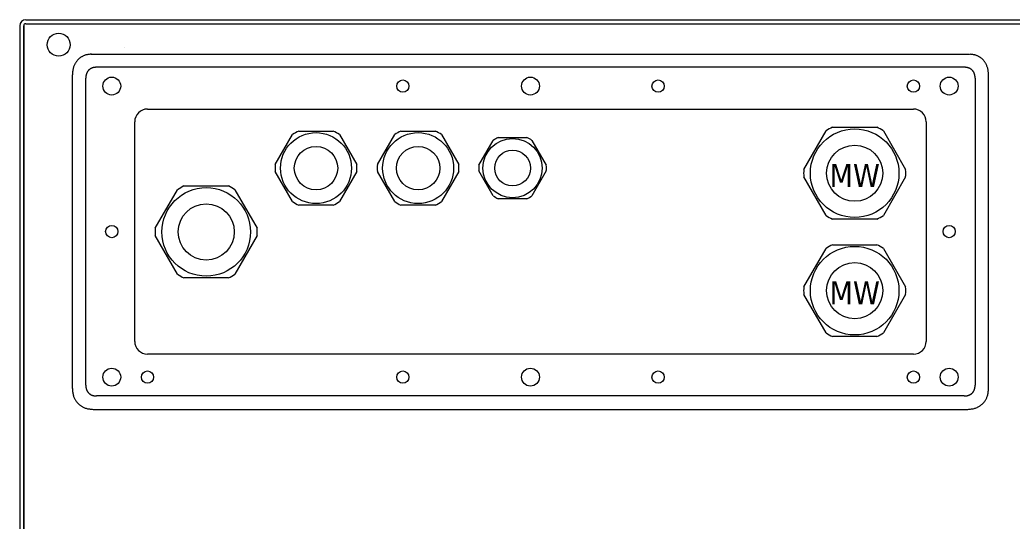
# Model space of a CAD drawing. Header units: millimetres. Extents: x 0 to 4000, y 0 to 2720.
# Drawn here: x 1600 to 1988.7, y 2261.7 to 2458.1 of the extents above; entities that cross this region are included whole.
import ezdxf
from ezdxf.enums import TextEntityAlignment as Align

# ---------------------------------------------------------------- set-up
doc = ezdxf.new("R2010")
doc.units = ezdxf.units.MM
for name, color, linetype, lineweight in [('EPLAN108', 5, 'Continuous', 5), ('KASTEN', 1, 'Continuous', 0), ('KASTMACRO-DETAIL', 1, 'Continuous', 0)]:
    doc.layers.add(name, color=color, linetype=linetype, lineweight=lineweight)
doc.styles.add('Tahoma', font='')
doc.styles.get('Tahoma').set_extended_font_data('Tahoma')

msp = doc.modelspace()

# ---------------------------------------------------------------- linework, layer by layer
at = {"layer": 'KASTEN', "color": 1, "linetype": 'Continuous'}
for p, q in [((1602.3, 2458.08), (2397.7, 2458.08)), ((1602.3, 2456.58), (2397.7, 2456.58)), ((1600, 2455.78), (1600, 2185.88)), ((1601.5, 2455.78), (1601.5, 2185.88)), ((1601.51, 2189.16), (1601.51, 2455.78)), ((1641.05, 2447.08), (1641.05, 2447.08)), ((1627.78, 2444.58), (1971.93, 2444.62)), ((1969.93, 2439.5), (1630.07, 2439.5)), ((1620.54, 2436.3), (1620.54, 2313.95)), ((1625.83, 2315), (1625.83, 2435.25)), ((1974.17, 2435.25), (1974.17, 2315)), ((1979.46, 2313.95), (1979.46, 2436.3)), ((1650, 2423.13), (1950, 2423.13)), ((1645, 2332.13), (1645, 2418.13)), ((1955, 2418.13), (1955, 2332.13)), ((1950, 2327.13), (1650, 2327.13)), ((1969.93, 2310.75), (1630.07, 2310.75)), ((1629.03, 2305.47), (1970.97, 2305.47))]:
    msp.add_line(p, q, dxfattribs=at)
for points in [[(1628.06, 2444.62), (1627.77, 2444.6), (1627.49, 2444.57), (1627.21, 2444.54), (1626.93, 2444.51), (1626.65, 2444.47), (1626.39, 2444.43), (1626.12, 2444.38), (1625.87, 2444.31), (1625.62, 2444.24), (1625.38, 2444.16), (1625.15, 2444.07), (1624.93, 2443.97), (1624.71, 2443.86), (1624.5, 2443.76), (1624.3, 2443.64), (1624.11, 2443.53), (1623.93, 2443.41), (1623.75, 2443.29), (1623.58, 2443.17), (1623.42, 2443.04), (1623.26, 2442.91), (1623.11, 2442.78), (1622.96, 2442.65), (1622.82, 2442.51), (1622.68, 2442.37), (1622.54, 2442.22), (1622.41, 2442.06), (1622.28, 2441.9), (1622.15, 2441.73), (1622.02, 2441.55), (1621.9, 2441.36), (1621.77, 2441.16), (1621.65, 2440.95), (1621.53, 2440.72), (1621.4, 2440.48), (1621.29, 2440.23), (1621.18, 2439.97), (1621.08, 2439.69), (1620.98, 2439.4), (1620.9, 2439.09), (1620.83, 2438.78), (1620.77, 2438.44), (1620.72, 2438.1), (1620.67, 2437.75), (1620.63, 2437.39), (1620.6, 2437.03), (1620.57, 2436.67), (1620.54, 2436.3)], [(1979.46, 2436.3), (1979.43, 2436.67), (1979.4, 2437.03), (1979.36, 2437.39), (1979.33, 2437.75), (1979.28, 2438.1), (1979.23, 2438.44), (1979.17, 2438.78), (1979.1, 2439.09), (1979.01, 2439.4), (1978.92, 2439.69), (1978.82, 2439.97), (1978.71, 2440.23), (1978.59, 2440.48), (1978.47, 2440.72), (1978.35, 2440.95), (1978.22, 2441.16), (1978.1, 2441.36), (1977.97, 2441.55), (1977.85, 2441.73), (1977.72, 2441.9), (1977.59, 2442.06), (1977.46, 2442.22), (1977.32, 2442.37), (1977.18, 2442.51), (1977.04, 2442.65), (1976.89, 2442.78), (1976.74, 2442.91), (1976.58, 2443.04), (1976.42, 2443.16), (1976.25, 2443.28), (1976.08, 2443.4), (1975.9, 2443.52), (1975.71, 2443.63), (1975.52, 2443.74), (1975.32, 2443.85), (1975.12, 2443.95), (1974.91, 2444.04), (1974.69, 2444.13), (1974.46, 2444.21), (1974.23, 2444.28), (1974, 2444.34), (1973.75, 2444.39), (1973.5, 2444.43), (1973.25, 2444.47), (1972.99, 2444.5), (1972.74, 2444.53), (1972.47, 2444.55), (1972.21, 2444.58)], [(1630.07, 2439.5), (1630.01, 2439.5), (1629.95, 2439.5), (1629.89, 2439.49), (1629.83, 2439.49), (1629.77, 2439.49), (1629.71, 2439.49), (1629.66, 2439.48), (1629.6, 2439.48), (1629.54, 2439.47), (1629.48, 2439.47), (1629.43, 2439.46), (1629.37, 2439.46), (1629.31, 2439.45), (1629.26, 2439.44), (1629.2, 2439.43), (1629.15, 2439.42), (1629.09, 2439.42), (1629.04, 2439.41), (1628.98, 2439.39), (1628.93, 2439.38), (1628.88, 2439.37), (1628.82, 2439.36), (1628.77, 2439.35), (1628.72, 2439.33), (1628.67, 2439.32), (1628.61, 2439.31), (1628.56, 2439.29), (1628.51, 2439.28), (1628.46, 2439.26), (1628.41, 2439.24), (1628.36, 2439.23), (1628.31, 2439.21), (1628.26, 2439.19), (1628.21, 2439.17), (1628.17, 2439.15), (1628.12, 2439.13), (1628.07, 2439.11), (1628.03, 2439.09), (1627.98, 2439.07), (1627.93, 2439.05), (1627.89, 2439.02), (1627.84, 2439), (1627.8, 2438.98), (1627.75, 2438.95), (1627.71, 2438.93), (1627.67, 2438.9), (1627.62, 2438.88), (1627.58, 2438.85), (1627.54, 2438.82), (1627.5, 2438.8), (1627.46, 2438.77), (1627.42, 2438.74), (1627.37, 2438.71), (1627.34, 2438.68), (1627.3, 2438.65), (1627.26, 2438.62), (1627.22, 2438.59), (1627.18, 2438.56), (1627.14, 2438.53), (1627.11, 2438.5), (1627.07, 2438.46), (1627.03, 2438.43), (1627, 2438.39), (1626.96, 2438.36), (1626.93, 2438.33), (1626.9, 2438.29), (1626.86, 2438.25), (1626.83, 2438.22), (1626.8, 2438.18), (1626.76, 2438.14), (1626.73, 2438.11), (1626.7, 2438.07), (1626.67, 2438.03), (1626.64, 2437.99), (1626.61, 2437.95), (1626.58, 2437.91), (1626.56, 2437.87), (1626.53, 2437.83), (1626.5, 2437.79), (1626.47, 2437.74), (1626.45, 2437.7), (1626.42, 2437.66), (1626.4, 2437.61), (1626.37, 2437.57), (1626.35, 2437.53), (1626.32, 2437.48), (1626.3, 2437.44), (1626.28, 2437.39), (1626.26, 2437.35), (1626.23, 2437.3), (1626.21, 2437.25), (1626.19, 2437.2), (1626.17, 2437.16), (1626.15, 2437.11), (1626.13, 2437.06), (1626.12, 2437.01), (1626.1, 2436.96), (1626.08, 2436.91), (1626.06, 2436.86), (1626.05, 2436.81), (1626.03, 2436.76), (1626.02, 2436.71), (1626, 2436.66), (1625.99, 2436.61), (1625.98, 2436.55), (1625.96, 2436.5), (1625.95, 2436.45), (1625.94, 2436.39), (1625.93, 2436.34), (1625.92, 2436.29), (1625.91, 2436.23), (1625.9, 2436.18), (1625.89, 2436.12), (1625.88, 2436.07), (1625.87, 2436.01), (1625.87, 2435.95), (1625.86, 2435.9), (1625.86, 2435.84), (1625.85, 2435.78), (1625.85, 2435.73), (1625.84, 2435.67), (1625.84, 2435.61), (1625.83, 2435.55), (1625.83, 2435.49), (1625.83, 2435.43), (1625.83, 2435.31), (1625.83, 2435.25)], [(1974.17, 2435.25), (1974.17, 2435.31), (1974.17, 2435.37), (1974.17, 2435.43), (1974.17, 2435.49), (1974.16, 2435.55), (1974.16, 2435.61), (1974.16, 2435.67), (1974.15, 2435.73), (1974.15, 2435.78), (1974.14, 2435.84), (1974.14, 2435.9), (1974.13, 2435.95), (1974.12, 2436.01), (1974.11, 2436.07), (1974.11, 2436.12), (1974.1, 2436.18), (1974.09, 2436.23), (1974.08, 2436.29), (1974.07, 2436.34), (1974.06, 2436.39), (1974.05, 2436.45), (1974.03, 2436.5), (1974.02, 2436.55), (1974.01, 2436.61), (1973.99, 2436.66), (1973.98, 2436.71), (1973.96, 2436.76), (1973.95, 2436.81), (1973.93, 2436.86), (1973.92, 2436.91), (1973.9, 2436.96), (1973.88, 2437.01), (1973.86, 2437.06), (1973.84, 2437.11), (1973.82, 2437.16), (1973.8, 2437.2), (1973.78, 2437.25), (1973.76, 2437.3), (1973.74, 2437.35), (1973.72, 2437.39), (1973.7, 2437.44), (1973.67, 2437.48), (1973.65, 2437.53), (1973.63, 2437.57), (1973.6, 2437.61), (1973.58, 2437.66), (1973.55, 2437.7), (1973.52, 2437.74), (1973.5, 2437.79), (1973.47, 2437.83), (1973.44, 2437.87), (1973.41, 2437.91), (1973.38, 2437.95), (1973.36, 2437.99), (1973.33, 2438.03), (1973.3, 2438.07), (1973.26, 2438.11), (1973.23, 2438.14), (1973.2, 2438.18), (1973.17, 2438.22), (1973.14, 2438.25), (1973.1, 2438.29), (1973.07, 2438.33), (1973.03, 2438.36), (1973, 2438.39), (1972.96, 2438.43), (1972.93, 2438.46), (1972.89, 2438.5), (1972.85, 2438.53), (1972.82, 2438.56), (1972.78, 2438.59), (1972.74, 2438.62), (1972.7, 2438.65), (1972.66, 2438.68), (1972.62, 2438.71), (1972.58, 2438.74), (1972.54, 2438.77), (1972.5, 2438.8), (1972.46, 2438.82), (1972.42, 2438.85), (1972.37, 2438.88), (1972.33, 2438.9), (1972.29, 2438.93), (1972.24, 2438.95), (1972.2, 2438.98), (1972.16, 2439), (1972.11, 2439.02), (1972.06, 2439.05), (1972.02, 2439.07), (1971.97, 2439.09), (1971.93, 2439.11), (1971.88, 2439.13), (1971.83, 2439.15), (1971.78, 2439.17), (1971.73, 2439.19), (1971.68, 2439.21), (1971.64, 2439.23), (1971.59, 2439.24), (1971.54, 2439.26), (1971.49, 2439.28), (1971.43, 2439.29), (1971.38, 2439.31), (1971.33, 2439.32), (1971.28, 2439.33), (1971.23, 2439.35), (1971.17, 2439.36), (1971.12, 2439.37), (1971.07, 2439.38), (1971.01, 2439.39), (1970.96, 2439.41), (1970.91, 2439.42), (1970.85, 2439.42), (1970.8, 2439.43), (1970.74, 2439.44), (1970.68, 2439.45), (1970.63, 2439.46), (1970.57, 2439.46), (1970.51, 2439.47), (1970.46, 2439.47), (1970.4, 2439.48), (1970.34, 2439.48), (1970.28, 2439.49), (1970.22, 2439.49), (1970.17, 2439.49), (1970.11, 2439.49), (1970.05, 2439.5), (1969.99, 2439.5), (1969.93, 2439.5)], [(1620.54, 2313.95), (1620.57, 2313.59), (1620.6, 2313.22), (1620.63, 2312.86), (1620.67, 2312.5), (1620.72, 2312.15), (1620.77, 2311.81), (1620.83, 2311.48), (1620.9, 2311.16), (1620.98, 2310.85), (1621.08, 2310.56), (1621.18, 2310.28), (1621.29, 2310.02), (1621.4, 2309.77), (1621.53, 2309.53), (1621.65, 2309.3), (1621.77, 2309.09), (1621.9, 2308.89), (1622.02, 2308.7), (1622.15, 2308.52), (1622.28, 2308.35), (1622.41, 2308.19), (1622.54, 2308.03), (1622.68, 2307.89), (1622.82, 2307.74), (1622.96, 2307.6), (1623.11, 2307.47), (1623.26, 2307.34), (1623.42, 2307.21), (1623.59, 2307.08), (1623.77, 2306.95), (1623.96, 2306.83), (1624.16, 2306.7), (1624.38, 2306.58), (1624.6, 2306.45), (1624.84, 2306.33), (1625.09, 2306.22), (1625.36, 2306.11), (1625.63, 2306), (1625.92, 2305.91), (1626.23, 2305.83), (1626.55, 2305.75), (1626.88, 2305.69), (1627.22, 2305.64), (1627.57, 2305.6), (1627.93, 2305.56), (1628.29, 2305.53), (1628.66, 2305.5), (1629.03, 2305.47)], [(1625.83, 2315), (1625.83, 2314.94), (1625.83, 2314.88), (1625.83, 2314.82), (1625.83, 2314.76), (1625.84, 2314.64), (1625.84, 2314.58), (1625.85, 2314.52), (1625.85, 2314.47), (1625.86, 2314.41), (1625.86, 2314.35), (1625.87, 2314.3), (1625.87, 2314.24), (1625.89, 2314.13), (1625.91, 2314.02), (1625.92, 2313.96), (1625.93, 2313.91), (1625.94, 2313.86), (1625.95, 2313.8), (1625.96, 2313.75), (1625.98, 2313.7), (1625.99, 2313.64), (1626, 2313.59), (1626.02, 2313.54), (1626.05, 2313.44), (1626.06, 2313.39), (1626.08, 2313.34), (1626.1, 2313.29), (1626.12, 2313.24), (1626.13, 2313.19), (1626.15, 2313.14), (1626.17, 2313.09), (1626.19, 2313.05), (1626.21, 2313), (1626.23, 2312.95), (1626.3, 2312.81), (1626.32, 2312.77), (1626.35, 2312.72), (1626.37, 2312.68), (1626.4, 2312.64), (1626.42, 2312.59), (1626.45, 2312.55), (1626.47, 2312.51), (1626.5, 2312.47), (1626.53, 2312.42), (1626.58, 2312.34), (1626.64, 2312.26), (1626.67, 2312.22), (1626.7, 2312.18), (1626.76, 2312.11), (1626.83, 2312.03), (1626.86, 2312), (1626.9, 2311.96), (1626.96, 2311.89), (1627, 2311.86), (1627.07, 2311.79), (1627.11, 2311.76), (1627.18, 2311.69), (1627.22, 2311.66), (1627.26, 2311.63), (1627.3, 2311.6), (1627.34, 2311.57), (1627.37, 2311.54), (1627.42, 2311.51), (1627.46, 2311.48), (1627.5, 2311.45), (1627.58, 2311.4), (1627.62, 2311.37), (1627.67, 2311.35), (1627.75, 2311.3), (1627.8, 2311.27), (1627.84, 2311.25), (1627.93, 2311.2), (1627.98, 2311.18), (1628.03, 2311.16), (1628.07, 2311.14), (1628.12, 2311.12), (1628.17, 2311.1), (1628.21, 2311.08), (1628.26, 2311.06), (1628.31, 2311.04), (1628.36, 2311.03), (1628.41, 2311.01), (1628.51, 2310.98), (1628.56, 2310.96), (1628.61, 2310.94), (1628.72, 2310.92), (1628.77, 2310.9), (1628.82, 2310.89), (1628.88, 2310.88), (1628.93, 2310.87), (1628.98, 2310.86), (1629.09, 2310.84), (1629.15, 2310.83), (1629.2, 2310.82), (1629.26, 2310.81), (1629.31, 2310.8), (1629.37, 2310.79), (1629.54, 2310.78), (1629.6, 2310.77), (1629.71, 2310.76), (1629.77, 2310.76), (1629.89, 2310.76), (1629.95, 2310.75), (1630.01, 2310.75), (1630.07, 2310.75)], [(1969.93, 2310.75), (1969.99, 2310.75), (1970.05, 2310.75), (1970.22, 2310.76), (1970.28, 2310.76), (1970.4, 2310.77), (1970.46, 2310.78), (1970.63, 2310.79), (1970.68, 2310.8), (1970.8, 2310.82), (1970.91, 2310.84), (1970.96, 2310.85), (1971.01, 2310.86), (1971.07, 2310.87), (1971.12, 2310.88), (1971.17, 2310.89), (1971.23, 2310.9), (1971.28, 2310.92), (1971.38, 2310.94), (1971.43, 2310.96), (1971.49, 2310.98), (1971.59, 2311.01), (1971.64, 2311.03), (1971.68, 2311.04), (1971.73, 2311.06), (1971.78, 2311.08), (1971.88, 2311.12), (1971.93, 2311.14), (1971.97, 2311.16), (1972.02, 2311.18), (1972.06, 2311.2), (1972.11, 2311.23), (1972.16, 2311.25), (1972.2, 2311.27), (1972.24, 2311.3), (1972.29, 2311.32), (1972.33, 2311.35), (1972.37, 2311.37), (1972.42, 2311.4), (1972.5, 2311.45), (1972.54, 2311.48), (1972.58, 2311.51), (1972.62, 2311.54), (1972.66, 2311.57), (1972.74, 2311.63), (1972.78, 2311.66), (1972.82, 2311.69), (1972.89, 2311.76), (1972.93, 2311.79), (1972.96, 2311.82), (1973, 2311.86), (1973.03, 2311.89), (1973.1, 2311.96), (1973.14, 2312), (1973.17, 2312.03), (1973.23, 2312.11), (1973.26, 2312.15), (1973.3, 2312.18), (1973.36, 2312.26), (1973.41, 2312.34), (1973.44, 2312.38), (1973.47, 2312.42), (1973.52, 2312.51), (1973.55, 2312.55), (1973.58, 2312.59), (1973.6, 2312.64), (1973.63, 2312.68), (1973.65, 2312.72), (1973.67, 2312.77), (1973.7, 2312.81), (1973.76, 2312.95), (1973.78, 2313), (1973.8, 2313.05), (1973.84, 2313.14), (1973.86, 2313.19), (1973.88, 2313.24), (1973.9, 2313.29), (1973.92, 2313.34), (1973.93, 2313.39), (1973.95, 2313.44), (1973.96, 2313.49), (1973.98, 2313.54), (1973.99, 2313.59), (1974.01, 2313.64), (1974.02, 2313.7), (1974.03, 2313.75), (1974.05, 2313.8), (1974.06, 2313.86), (1974.07, 2313.91), (1974.08, 2313.96), (1974.09, 2314.02), (1974.11, 2314.13), (1974.12, 2314.24), (1974.13, 2314.3), (1974.14, 2314.35), (1974.14, 2314.41), (1974.15, 2314.47), (1974.15, 2314.52), (1974.16, 2314.58), (1974.16, 2314.64), (1974.16, 2314.7), (1974.17, 2314.88), (1974.17, 2314.94), (1974.17, 2315)], [(1970.97, 2305.47), (1971.34, 2305.5), (1971.7, 2305.53), (1972.07, 2305.56), (1972.42, 2305.6), (1972.77, 2305.64), (1973.12, 2305.69), (1973.45, 2305.75), (1973.77, 2305.83), (1974.07, 2305.91), (1974.36, 2306), (1974.64, 2306.11), (1974.91, 2306.22), (1975.16, 2306.33), (1975.39, 2306.45), (1975.62, 2306.58), (1975.83, 2306.7), (1976.03, 2306.83), (1976.22, 2306.95), (1976.4, 2307.08), (1976.57, 2307.21), (1976.73, 2307.34), (1976.89, 2307.47), (1977.04, 2307.6), (1977.18, 2307.74), (1977.32, 2307.89), (1977.46, 2308.03), (1977.59, 2308.19), (1977.72, 2308.35), (1977.85, 2308.52), (1977.97, 2308.7), (1978.1, 2308.89), (1978.22, 2309.09), (1978.35, 2309.3), (1978.47, 2309.53), (1978.59, 2309.77), (1978.71, 2310.02), (1978.82, 2310.28), (1978.92, 2310.56), (1979.01, 2310.85), (1979.1, 2311.16), (1979.17, 2311.48), (1979.23, 2311.81), (1979.28, 2312.15), (1979.33, 2312.5), (1979.36, 2312.86), (1979.4, 2313.22), (1979.43, 2313.59), (1979.46, 2313.95)]]:
    msp.add_lwpolyline(points, dxfattribs=at)
for centre, radius in [((1615.21, 2448.33), 4.49), ((1636, 2432.13), 3.5), ((1750, 2432.13), 2.4), ((1800, 2432.13), 3.5), ((1850, 2432.13), 2.4), ((1950, 2432.13), 2.4), ((1964, 2432.13), 3.5), ((1636, 2375.13), 2.4), ((1964, 2375.13), 2.4), ((1636, 2318.13), 3.5), ((1650, 2318.13), 2.4), ((1750, 2318.13), 2.4), ((1800, 2318.13), 3.5), ((1850, 2318.13), 2.4), ((1950, 2318.13), 2.4), ((1964, 2318.13), 3.5)]:
    msp.add_circle(centre, radius, dxfattribs=at)
for centre, radius, start, end in [((1602.3, 2455.78), 2.3, 90, 180), ((1602.3, 2455.78), 0.8, 90, 180), ((1650, 2418.13), 5, 90, 180), ((1950, 2418.13), 5, 360, 90), ((1650, 2332.13), 5, 180, 270), ((1950, 2332.13), 5, 270, 360)]:
    msp.add_arc(centre, radius, start, end, dxfattribs=at)
at = {"layer": 'KASTMACRO-DETAIL'}
for p, q in [((1709.24, 2414.5), (1722.76, 2414.5)), ((1749.24, 2414.5), (1762.76, 2414.5)), ((1907.05, 2399.45), (1915.77, 2414.55)), ((1918.28, 2416), (1935.72, 2416)), ((1938.23, 2414.55), (1946.95, 2399.45)), ((1700.06, 2401.39), (1706.82, 2413.11)), ((1725.18, 2413.11), (1731.94, 2401.39)), ((1740.06, 2401.39), (1746.82, 2413.11)), ((1765.18, 2413.11), (1771.94, 2401.39)), ((1779.8, 2401.13), (1785.42, 2410.87)), ((1787.38, 2412), (1798.62, 2412)), ((1800.58, 2410.87), (1806.2, 2401.13)), ((1706.82, 2386.89), (1700.06, 2398.61)), ((1731.94, 2398.61), (1725.18, 2386.89)), ((1746.82, 2386.89), (1740.06, 2398.61)), ((1771.94, 2398.61), (1765.18, 2386.89)), ((1785.42, 2389.13), (1779.8, 2398.87)), ((1806.2, 2398.87), (1800.58, 2389.13)), ((1915.77, 2381.45), (1907.05, 2396.55)), ((1946.95, 2396.55), (1938.23, 2381.45)), ((1653.05, 2376.45), (1661.77, 2391.55)), ((1664.28, 2393), (1681.72, 2393)), ((1684.23, 2391.55), (1692.95, 2376.45)), ((1798.62, 2388), (1787.38, 2388)), ((1722.76, 2385.5), (1709.24, 2385.5)), ((1762.76, 2385.5), (1749.24, 2385.5)), ((1935.72, 2380), (1918.28, 2380)), ((1661.77, 2358.45), (1653.05, 2373.55)), ((1692.95, 2373.55), (1684.23, 2358.45)), ((1907.05, 2353.45), (1915.77, 2368.55)), ((1918.28, 2370), (1935.72, 2370)), ((1938.23, 2368.55), (1946.95, 2353.45)), ((1681.72, 2357), (1664.28, 2357)), ((1915.77, 2335.45), (1907.05, 2350.55)), ((1946.95, 2350.55), (1938.23, 2335.45)), ((1935.72, 2334), (1918.28, 2334))]:
    msp.add_line(p, q, dxfattribs=at)
for centre, radius in [((1716, 2400), 13.9), ((1756, 2400), 13.9), ((1927, 2398), 17.35), ((1793, 2400), 11.6), ((1716, 2400), 8.5), ((1756, 2400), 8.5), ((1793, 2400), 7), ((1673, 2375), 17.35), ((1927, 2352), 17.35)]:
    msp.add_circle(centre, radius, dxfattribs=at)
at = {"layer": 'KASTMACRO-DETAIL', "ltscale": 4}
for centre in [(1927, 2398), (1673, 2375), (1927, 2352)]:
    msp.add_circle(centre, 11, dxfattribs=at)
at = {"layer": 'KASTMACRO-DETAIL'}
for centre, radius, start, end in [((1716, 2400), 16, 115.0078, 124.9922), ((1716, 2400), 16, 55.0078, 64.9922), ((1756, 2400), 16, 115.0078, 124.9922), ((1756, 2400), 16, 55.0078, 64.9922), ((1927, 2398), 20, 115.8419, 124.1581), ((1927, 2398), 20, 55.8419, 64.1581), ((1793, 2400), 13.25, 115.0876, 124.9124), ((1793, 2400), 13.25, 55.0876, 64.9124), ((1716, 2400), 16, 175.0078, 184.9922), ((1716, 2400), 16, 355.0078, 4.9922), ((1756, 2400), 16, 175.0078, 184.9922), ((1756, 2400), 16, 355.0078, 4.9922), ((1793, 2400), 13.25, 175.0876, 184.9124), ((1793, 2400), 13.25, 355.0876, 4.9124), ((1927, 2398), 20, 175.8419, 184.1581), ((1927, 2398), 20, 355.8419, 4.1581), ((1673, 2375), 20, 115.8419, 124.1581), ((1673, 2375), 20, 55.8419, 64.1581), ((1716, 2400), 16, 235.0078, 244.9922), ((1716, 2400), 16, 295.0078, 304.9922), ((1756, 2400), 16, 235.0078, 244.9922), ((1756, 2400), 16, 295.0078, 304.9922), ((1793, 2400), 13.25, 235.0876, 244.9124), ((1793, 2400), 13.25, 295.0876, 304.9124), ((1927, 2398), 20, 235.8419, 244.1581), ((1927, 2398), 20, 295.8419, 304.1581), ((1673, 2375), 20, 175.8419, 184.1581), ((1673, 2375), 20, 355.8419, 4.1581), ((1927, 2352), 20, 115.8419, 124.1581), ((1927, 2352), 20, 55.8419, 64.1581), ((1673, 2375), 20, 235.8419, 244.1581), ((1673, 2375), 20, 295.8419, 304.1581), ((1927, 2352), 20, 175.8419, 184.1581), ((1927, 2352), 20, 355.8419, 4.1581), ((1927, 2352), 20, 235.8419, 244.1581), ((1927, 2352), 20, 295.8419, 304.1581)]:
    msp.add_arc(centre, radius, start, end, dxfattribs=at)

# ---------------------------------------------------------------- texts
at = {"layer": 'EPLAN108', "color": 5, "style": 'Tahoma'}
for p in [(1927, 2397.1), (1927, 2351.1)]:
    msp.add_text('MW', height=9.03, dxfattribs=at).set_placement(p, align=Align.MIDDLE_CENTER)

doc.saveas('drawing.dxf')
